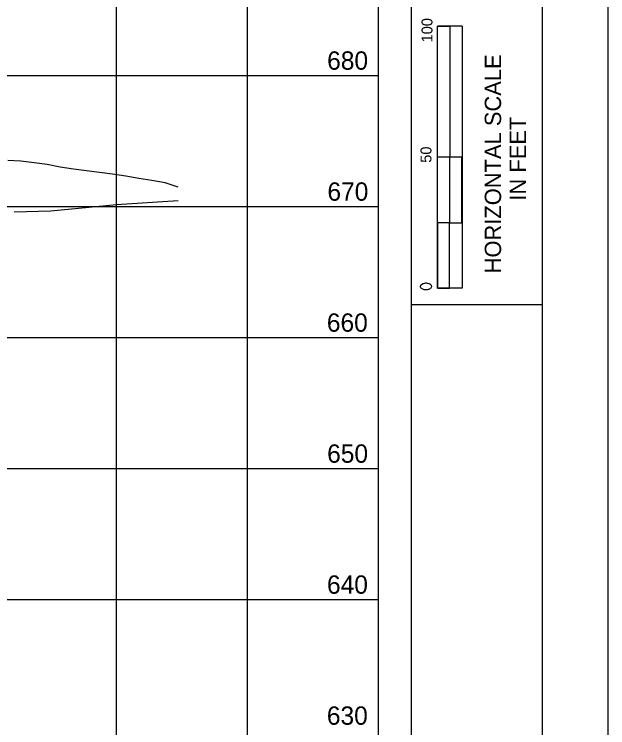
# Model space of a CAD drawing. Extents: x 2190806 to 2192726, y 664803 to 665903.
# Drawn here: x 2192499.1 to 2192725.6, y 665441.9 to 665714.2 of the extents above; entities that cross this region are included whole.
import ezdxf

# ---------------------------------------------------------------- set-up
doc = ezdxf.new("R2010")
doc.units = 0
for name, color, linetype in [('PF_P_Grade_Line', 7, 'Continuous'), ('PF_X_Ground_Line', 7, 'Continuous'), ('SH_Border', 7, 'Continuous'), ('SH_Cut_Line', 7, 'Continuous'), ('SH_Data', 7, 'Continuous'), ('SH_Major_Grid_Line', 7, 'Continuous')]:
    doc.layers.add(name, color=color, linetype=linetype)

msp = doc.modelspace()

# ---------------------------------------------------------------- linework, layer by layer
at = {"layer": 'PF_P_Grade_Line'}
for p, q in [((2192561.7, 665643.07), (2192538.15, 665641.52)), ((2192538.15, 665641.52), (2192513.15, 665639.12)), ((2192513.15, 665639.12), (2192499.15, 665638.7))]:
    msp.add_line(p, q, dxfattribs=at)
at = {"layer": 'PF_X_Ground_Line'}
msp.add_lwpolyline([(2192561.7, 665648.29), (2192556.7, 665649.93), (2192551.7, 665650.75), (2192546.7, 665651.59), (2192541.7, 665652.4), (2192536.7, 665653.16), (2192531.7, 665653.83), (2192526.7, 665654.48), (2192521.7, 665655.1), (2192516.7, 665655.94), (2192511.7, 665656.97), (2192506.7, 665657.56), (2192501.7, 665658.12), (2192496.7, 665658.43)], dxfattribs=at)
at = {"layer": 'SH_Border'}
for p, q in [((2192650.64, 665878.42), (2192650.64, 664828.42)), ((2192700.64, 665878.42), (2192700.64, 664828.42)), ((2192650.65, 665603.42), (2192700.65, 665603.42))]:
    msp.add_line(p, q, dxfattribs=at)
at = {"layer": 'SH_Cut_Line'}
msp.add_lwpolyline([(2191025.65, 664803.42), (2191025.65, 665903.42), (2192725.65, 665903.42), (2192725.65, 664803.42), (2191025.65, 664803.42)], dxfattribs=at)
at = {"layer": 'SH_Data'}
for p, q in [((2192638.15, 664840.92), (2192638.15, 665840.92)), ((2192660.65, 665609.67), (2192660.65, 665709.67)), ((2192670.05, 665709.67), (2192660.65, 665709.67)), ((2192660.65, 665659.67), (2192660.65, 665709.67)), ((2192660.65, 665709.67), (2192665.3, 665709.67)), ((2192665.3, 665709.67), (2192665.35, 665709.67)), ((2192665.35, 665709.67), (2192665.35, 665659.67)), ((2192670.05, 665709.67), (2192670.05, 665609.67)), ((2192665.35, 665659.67), (2192660.65, 665659.67)), ((2192670, 665659.67), (2192665.3, 665659.67)), ((2192665.3, 665659.67), (2192665.3, 665634.67)), ((2192670, 665634.67), (2192670, 665659.67)), ((2192665.3, 665634.67), (2192660.65, 665634.67)), ((2192660.65, 665634.67), (2192660.65, 665609.67)), ((2192665.3, 665609.67), (2192665.3, 665634.67)), ((2192665.3, 665634.67), (2192670, 665634.67)), ((2192670.05, 665609.67), (2192660.65, 665609.67)), ((2192660.65, 665609.67), (2192665.3, 665609.67))]:
    msp.add_line(p, q, dxfattribs=at)
msp.add_lwpolyline([(2192654.19, 665610.37), (2192654.19, 665610.44), (2192654.22, 665610.57), (2192654.28, 665610.73), (2192654.35, 665610.87), (2192654.45, 665611), (2192654.58, 665611.13), (2192654.91, 665611.36), (2192655.1, 665611.46), (2192655.37, 665611.55), (2192655.79, 665611.65), (2192656.09, 665611.69), (2192656.32, 665611.69), (2192656.45, 665611.69), (2192656.78, 665611.65), (2192657.2, 665611.55), (2192657.46, 665611.46), (2192657.73, 665611.32), (2192657.99, 665611.13), (2192658.15, 665610.96), (2192658.25, 665610.8), (2192658.32, 665610.67), (2192658.35, 665610.51), (2192658.35, 665610.21), (2192658.28, 665609.98), (2192658.09, 665609.72), (2192657.92, 665609.55), (2192657.66, 665609.39), (2192657.4, 665609.26), (2192657.07, 665609.16), (2192656.74, 665609.1), (2192656.32, 665609.06), (2192656.15, 665609.06), (2192655.86, 665609.1), (2192655.63, 665609.13), (2192655.37, 665609.19), (2192655.04, 665609.33), (2192654.84, 665609.42), (2192654.71, 665609.52), (2192654.58, 665609.62), (2192654.48, 665609.72), (2192654.35, 665609.88), (2192654.25, 665610.08), (2192654.19, 665610.28), (2192654.19, 665610.37)], dxfattribs=at)
at = {"layer": 'SH_Major_Grid_Line'}
for p, q in [((2192538.15, 664840.92), (2192538.15, 665840.92)), ((2192588.15, 664840.92), (2192588.15, 665840.92)), ((2191138.15, 665690.92), (2192638.15, 665690.92)), ((2191138.15, 665640.92), (2192638.15, 665640.92)), ((2191138.15, 665590.92), (2192638.15, 665590.92)), ((2191138.15, 665540.92), (2192638.15, 665540.92)), ((2191138.15, 665490.92), (2192638.15, 665490.92))]:
    msp.add_line(p, q, dxfattribs=at)

# ---------------------------------------------------------------- texts
at = {"layer": 'SH_Data'}
for s, height, p in [('100', 4.162, (2192658.75, 665703.5)), ('HORIZONTAL SCALE', 6.2496, (2192684.95, 665615.35)), ('IN FEET', 6.25, (2192694.45, 665643.12)), ('50', 4.162, (2192658.35, 665657.56))]:
    msp.add_text(s, height=height, rotation=90, dxfattribs=at).set_placement(p)
for s, p in [('680', (2192618.56, 665693.08)), ('670', (2192618.67, 665643.08)), ('660', (2192618.45, 665593.08)), ('650', (2192618.56, 665543.08)), ('640', (2192618.5, 665493.08)), ('630', (2192618.45, 665443.08))]:
    msp.add_text(s, height=7, dxfattribs=at).set_placement(p)

doc.saveas('drawing.dxf')
